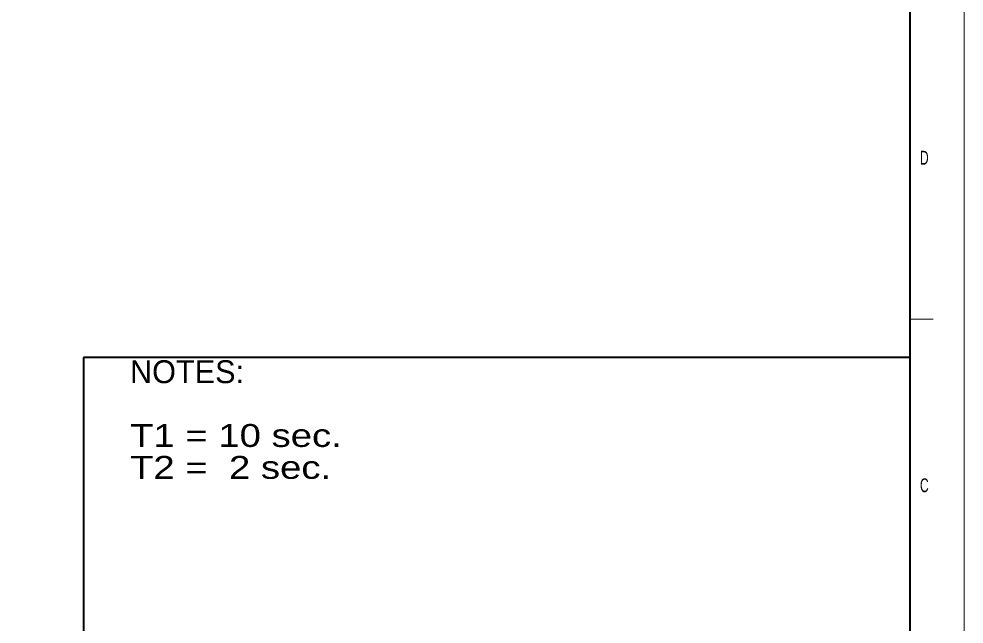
# Model space of a CAD drawing. Header units: millimetres. Extents: x 0 to 841, y 0 to 594.
# Drawn here: x 634.7 to 841, y 160.3 to 292.4 of the extents above; entities that cross this region are included whole.
import ezdxf
from ezdxf.enums import TextEntityAlignment as Align

# ---------------------------------------------------------------- set-up
doc = ezdxf.new("R2010")
doc.units = ezdxf.units.MM
doc.header["$LTSCALE"] = 1.2
for name, color, linetype, lineweight in [('1', 7, 'Continuous', 13), ('2', 7, 'Continuous', 35), ('9', 7, 'Continuous', 13)]:
    doc.layers.add(name, color=color, linetype=linetype, lineweight=lineweight)

msp = doc.modelspace()

# ---------------------------------------------------------------- linework, layer by layer
at = {"layer": '1'}
msp.add_line((834.275, 226.838), (829.263, 226.838), dxfattribs=at)
msp.add_line((834.275, 226.838), (829.263, 226.838), dxfattribs=at)
at = {"layer": '1', "lineweight": 35}
for p, q in [((829.257, 218.491), (648.832, 218.475)), ((648.832, 218.475), (648.838, 157.37))]:
    msp.add_line(p, q, dxfattribs=at)
msp.add_lwpolyline([(829.263, 112.014), (829.263, 582.228), (10.333, 582.228), (10.333, 10.382)], dxfattribs=at)
msp.add_lwpolyline([(829.263, 112.014), (829.263, 582.228), (10.333, 582.228), (10.333, 10.382)], dxfattribs=at)
at = {"layer": '9'}
msp.add_lwpolyline([(0, 0), (841, 0), (841, 594), (0, 594)], close=True, dxfattribs=at)
msp.add_lwpolyline([(0, 0), (841, 0), (841, 594), (0, 594)], close=True, dxfattribs=at)

# ---------------------------------------------------------------- texts
at = {"layer": '1', "width": 0.65}
for s, p in [('D', (833.27, 260.565)), ('D', (833.27, 260.565)), ('C', (833.27, 189.083)), ('C', (833.27, 189.083))]:
    msp.add_text(s, height=3.02, dxfattribs=at).set_placement(p, align=Align.RIGHT)
at = {"layer": '2'}
msp.add_text('NOTES:', height=5, dxfattribs=at).set_placement((658.983, 212.879))
at = {"layer": '2', "width": 1.25}
for s, p in [('T1 = 10 sec.', (658.983, 198.959)), ('T2 =  2 sec.', (658.983, 191.999))]:
    msp.add_text(s, height=5, dxfattribs=at).set_placement(p)

doc.saveas('drawing.dxf')
